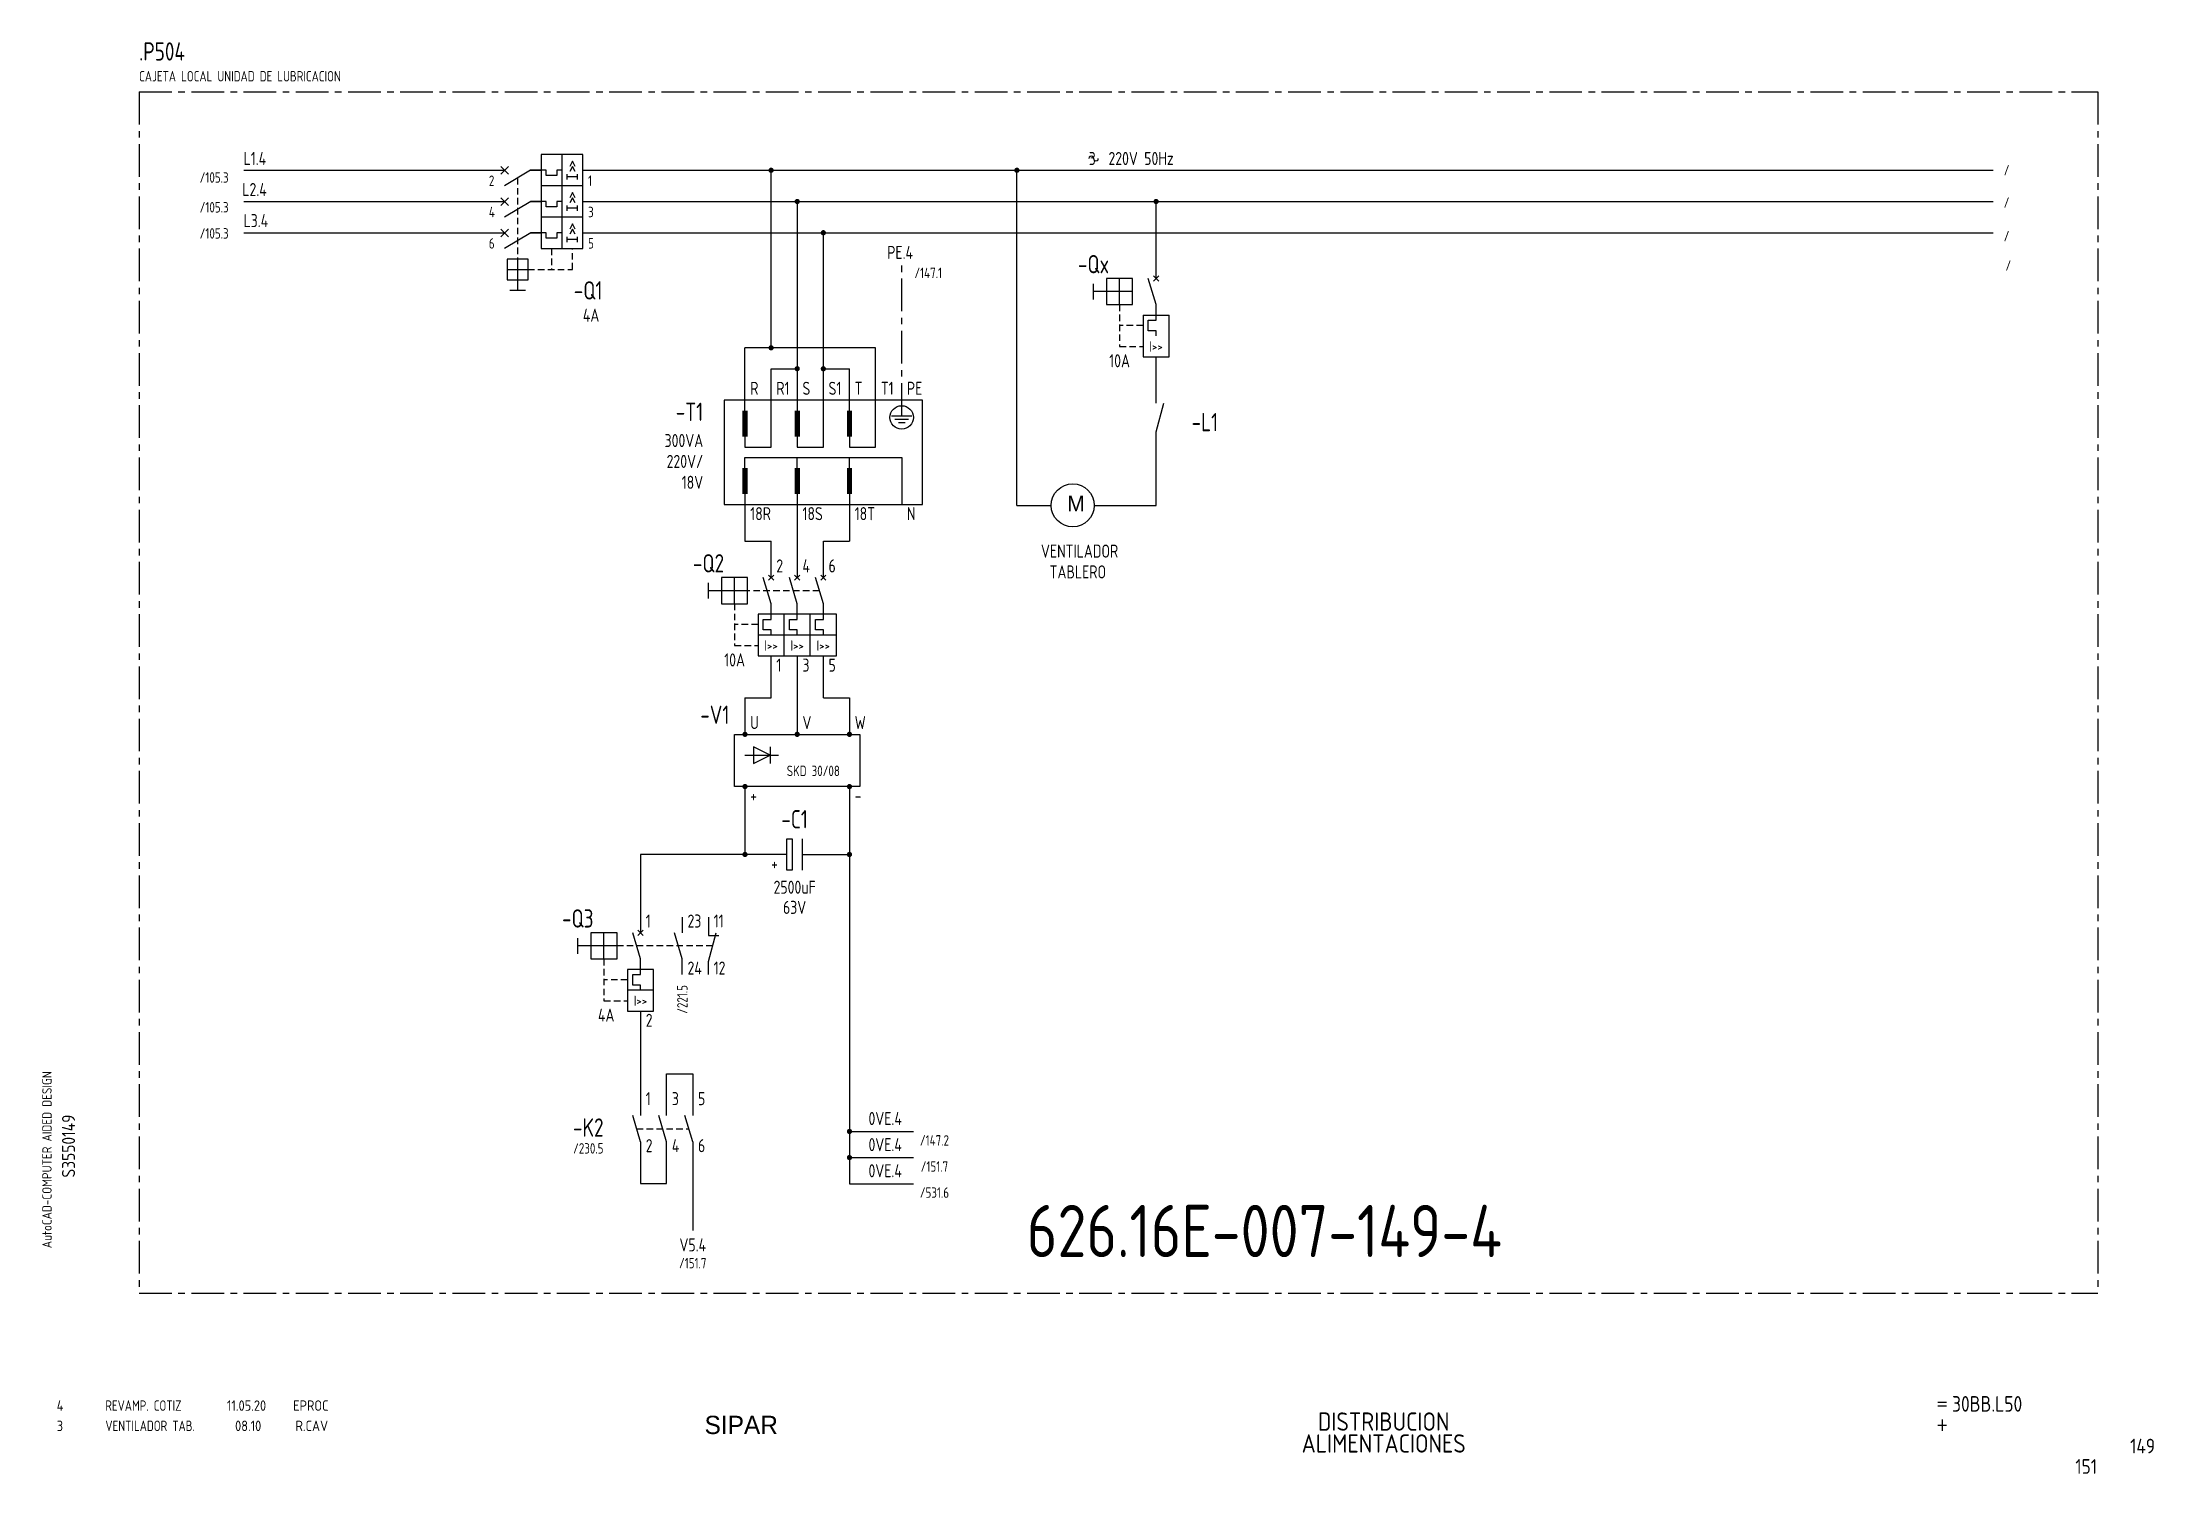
# Model space of a CAD drawing. Extents: x 10 to 414, y 6 to 280.
import ezdxf
from ezdxf.enums import TextEntityAlignment as Align

# ---------------------------------------------------------------- set-up
doc = ezdxf.new("R2010")
doc.units = 0
doc.header["$LTSCALE"] = 5
doc.header["$MEASUREMENT"] = 0
for name, pattern in [('CENTER', [2, 1.25, -0.25, 0.25, -0.25]), ('DASHED', [0.75, 0.5, -0.25]), ('HIDDEN', [0.38, 0.25, -0.13])]:
    doc.linetypes.add(name, pattern=pattern)
doc.layers.get('0').update_dxf_attribs({"linetype": 'CONTINUOUS'})
doc.layers.add('CART', color=7, linetype='CONTINUOUS')
doc.styles.add('DIN', font='DIN.shx', dxfattribs={"width": 0.85})
doc.styles.add('ISO', font='DIN', dxfattribs={"width": 0.8})
doc.styles.add('N', font='ROMANS', dxfattribs={"width": 0.85, "height": 3})
doc.styles.add('SIMPLEX', font='SIMPLEX', dxfattribs={"width": 0.85})
doc.styles.add('X', font='UNIV.SHX', dxfattribs={"height": 3.5})

# ---------------------------------------------------------------- blocks, each defined once
blk = doc.blocks.new('B')
for centre, start, end in [((0.3, 0.275), 356.82017, 183.17983), ((1.2, 0.225), 176.82017, 3.17983)]:
    blk.add_arc(centre, 0.451, start, end)
blk = doc.blocks.new('B5-3')
at = {"linetype": 'Continuous', "const_width": 0.5}
blk.add_lwpolyline([(-0.25, 0, 1), (0.25, 0, 1)], format="xyb", close=True, dxfattribs=at)
blk = doc.blocks.new('CROCE')
at = {"color": 7, "linetype": 'DASHED'}
for p, q in [((-0.73, 0.73), (0.73, -0.73)), ((0.73, 0.73), (-0.73, -0.73))]:
    blk.add_line(p, q, dxfattribs=at)
blk = doc.blocks.new('NOTA')
at = {"color": 5, "linetype": 'Continuous'}
blk.add_line((0, 0), (0, 0), dxfattribs=at)
at = {"color": 3, "style": 'DIN', "width": 0.8}
blk.add_attdef('NOME', text='', height=3.5, dxfattribs=at).set_placement((0, 0), align=Align.MIDDLE)
at = {"color": 7, "style": 'SIMPLEX', "flags": 9}
for tag, p in [('TIPO', (-2.04, -5.14)), ('QUADRO', (-2.04, -7.64))]:
    blk.add_attdef(tag, p, '', height=1, dxfattribs=at)

msp = doc.modelspace()

# ---------------------------------------------------------------- linework, layer by layer
at = {"color": 3, "linetype": 'CENTER'}
for p, q in [((28.22, 270.22), (403.22, 270.22)), ((28.22, 270.22), (28.22, 40.22)), ((403.22, 270.22), (403.22, 40.22)), ((28.22, 40.22), (403.22, 40.22))]:
    msp.add_line(p, q, dxfattribs=at)
for p, q in [((48.29, 255.22), (98.18, 255.22)), ((103.18, 255.22), (98.18, 252.22)), ((106.18, 255.22), (103.18, 255.22)), ((103.18, 255.22), (105.18, 255.22)), ((105.18, 258.22), (105.18, 240.22)), ((113.18, 258.22), (105.18, 258.22)), ((106.18, 254.22), (106.18, 255.22)), ((109.18, 255.22), (108.18, 255.22)), ((108.18, 255.22), (108.18, 254.22)), ((109.18, 258.22), (109.18, 240.22)), ((111.18, 256.97), (110.68, 255.97)), ((111.18, 255.97), (110.68, 254.97)), ((111.68, 255.97), (111.18, 256.97)), ((111.68, 254.97), (111.18, 255.97)), ((113.18, 240.22), (113.18, 258.22)), ((113.18, 255.22), (383.22, 255.22)), ((149.22, 235.22), (149.22, 255.22)), ((196.28, 191.06), (196.28, 255.22)), ((113.18, 252.22), (105.18, 252.22)), ((108.18, 254.22), (106.18, 254.22)), ((110.18, 253.47), (110.18, 254.47)), ((112.18, 253.97), (110.18, 253.97)), ((111.18, 250.97), (110.68, 249.97)), ((111.68, 249.97), (111.18, 250.97)), ((112.18, 253.47), (112.18, 254.47)), ((48.29, 249.24), (98.18, 249.24)), ((103.21, 249.24), (98.18, 246.22)), ((103.18, 249.24), (105.18, 249.24)), ((106.18, 249.22), (103.18, 249.22)), ((106.18, 248.22), (106.18, 249.22)), ((108.18, 248.22), (106.18, 248.22)), ((108.18, 249.22), (108.18, 248.22)), ((109.18, 249.22), (108.18, 249.22)), ((110.18, 247.47), (110.18, 248.47)), ((112.18, 247.97), (110.18, 247.97)), ((111.18, 249.97), (110.68, 248.97)), ((111.68, 248.97), (111.18, 249.97)), ((112.18, 247.47), (112.18, 248.47)), ((113.18, 249.24), (383.22, 249.24)), ((154.22, 249.24), (154.22, 235.22)), ((222.93, 234.49), (222.93, 249.24)), ((48.29, 243.26), (98.18, 243.26)), ((103.24, 243.26), (98.18, 240.22)), ((103.18, 243.26), (105.18, 243.26)), ((106.18, 243.22), (103.18, 243.22)), ((113.18, 246.22), (105.18, 246.22)), ((106.18, 242.22), (106.18, 243.22)), ((109.18, 243.22), (108.18, 243.22)), ((108.18, 243.22), (108.18, 242.22)), ((111.18, 244.97), (110.68, 243.97)), ((111.18, 243.97), (110.68, 242.97)), ((111.68, 243.97), (111.18, 244.97)), ((111.68, 242.97), (111.18, 243.97)), ((113.18, 243.26), (383.22, 243.26)), ((159.22, 235.22), (159.22, 243.26)), ((105.18, 240.22), (113.18, 240.22)), ((108.18, 242.22), (106.18, 242.22)), ((110.18, 241.47), (110.18, 242.47)), ((112.18, 241.97), (110.18, 241.97)), ((112.18, 241.47), (112.18, 242.47)), ((102.68, 238.22), (98.68, 238.22)), ((98.68, 238.22), (98.68, 234.22)), ((98.68, 236.22), (102.68, 236.22)), ((100.68, 238.22), (100.68, 232.22)), ((102.68, 234.22), (102.68, 238.22)), ((149.22, 221.22), (149.22, 238.22)), ((154.22, 238.22), (154.22, 209.22)), ((159.22, 202.22), (159.22, 238.22)), ((218.43, 234.49), (213.43, 234.49)), ((213.43, 234.49), (213.43, 229.49)), ((215.93, 229.49), (215.93, 234.49)), ((218.43, 229.49), (218.43, 234.49)), ((222.93, 229.49), (221.43, 234.49)), ((222.43, 234.99), (223.43, 233.99)), ((222.43, 233.99), (223.43, 234.99)), ((98.68, 234.22), (102.68, 234.22)), ((102.18, 232.22), (99.18, 232.22)), ((210.93, 230.49), (210.93, 233.49)), ((218.43, 231.99), (210.93, 231.99)), ((213.43, 229.49), (218.43, 229.49)), ((220.43, 227.49), (220.43, 219.49)), ((221.43, 226.49), (222.93, 226.49)), ((221.43, 224.49), (221.43, 226.49)), ((222.93, 226.49), (222.93, 229.49)), ((225.43, 219.49), (225.43, 227.49)), ((222.93, 224.49), (221.43, 224.49)), ((222.93, 223.49), (222.93, 224.49)), ((169.22, 221.22), (144.22, 221.22)), ((144.22, 209.22), (144.22, 221.22)), ((169.22, 202.22), (169.22, 221.22)), ((222.93, 210.62), (222.93, 219.49)), ((149.22, 202.22), (149.22, 217.22)), ((149.22, 217.22), (154.22, 217.22)), ((159.22, 217.22), (164.22, 217.22)), ((164.22, 209.22), (164.22, 217.22)), ((172.3, 208.22), (176.14, 208.22)), ((172.94, 207.58), (175.5, 207.58)), ((173.58, 206.94), (174.86, 206.94)), ((144.22, 204.22), (144.22, 202.22)), ((144.22, 202.22), (149.22, 202.22)), ((154.22, 204.22), (154.22, 202.22)), ((154.22, 202.22), (159.22, 202.22)), ((164.22, 204.22), (164.22, 202.22)), ((164.22, 202.22), (169.22, 202.22)), ((222.93, 191.06), (222.93, 202.62)), ((144.22, 200.22), (174.22, 200.22)), ((144.22, 198.22), (144.22, 200.22)), ((154.22, 198.22), (154.22, 200.22)), ((164.22, 198.22), (164.22, 200.22)), ((174.22, 200.22), (174.22, 191.22)), ((144.22, 193.22), (144.22, 191.22)), ((144.22, 191.22), (144.22, 184.22)), ((154.22, 193.22), (154.22, 191.22)), ((154.22, 191.22), (154.22, 177.22)), ((164.22, 193.22), (164.22, 191.22)), ((164.22, 191.22), (164.22, 184.22)), ((144.22, 184.22), (149.22, 184.22)), ((149.22, 177.22), (149.22, 184.22)), ((159.22, 184.22), (164.22, 184.22)), ((159.22, 177.22), (159.22, 184.22)), ((137.22, 173.22), (137.22, 176.22)), ((144.72, 174.72), (137.22, 174.72)), ((144.72, 177.22), (139.72, 177.22)), ((139.72, 177.22), (139.72, 172.22)), ((142.22, 172.22), (142.22, 177.22)), ((144.72, 172.22), (144.72, 177.22)), ((149.22, 172.22), (147.72, 177.22)), ((148.72, 177.72), (149.72, 176.72)), ((148.72, 176.72), (149.72, 177.72)), ((154.22, 172.22), (152.72, 177.22)), ((153.72, 176.72), (154.72, 177.72)), ((153.72, 177.72), (154.72, 176.72)), ((159.22, 172.22), (157.72, 177.22)), ((158.72, 177.72), (159.72, 176.72)), ((158.72, 176.72), (159.72, 177.72)), ((139.72, 172.22), (144.72, 172.22)), ((161.72, 170.22), (146.72, 170.22)), ((146.72, 170.22), (146.72, 162.22)), ((149.22, 169.22), (149.22, 172.22)), ((151.72, 162.22), (151.72, 170.22)), ((154.22, 169.22), (154.22, 172.22)), ((156.72, 162.22), (156.72, 170.22)), ((159.22, 169.22), (159.22, 172.22)), ((161.72, 162.22), (161.72, 170.22)), ((161.72, 166.22), (146.72, 166.22)), ((147.72, 169.22), (149.22, 169.22)), ((147.72, 167.22), (147.72, 169.22)), ((149.22, 167.22), (147.72, 167.22)), ((149.22, 166.22), (149.22, 167.22)), ((152.72, 169.22), (154.22, 169.22)), ((152.72, 167.22), (152.72, 169.22)), ((154.22, 167.22), (152.72, 167.22)), ((154.22, 166.22), (154.22, 167.22)), ((157.72, 167.22), (157.72, 169.22)), ((157.72, 169.22), (159.22, 169.22)), ((159.22, 167.22), (157.72, 167.22)), ((159.22, 166.22), (159.22, 167.22)), ((146.72, 162.22), (161.72, 162.22)), ((149.22, 154.22), (149.22, 162.22)), ((154.22, 162.22), (154.22, 147.22)), ((159.22, 154.22), (159.22, 162.22)), ((144.22, 154.22), (144.22, 147.22)), ((144.22, 154.22), (149.22, 154.22)), ((159.22, 154.22), (164.22, 154.22)), ((164.22, 154.22), (164.22, 147.22)), ((144.22, 143.22), (150.62, 143.22)), ((145.82, 144.82), (145.82, 141.62)), ((149.02, 143.22), (145.82, 144.82)), ((145.82, 141.62), (149.02, 143.22)), ((149.02, 144.82), (149.02, 141.62)), ((144.22, 137.22), (144.22, 124.22)), ((164.22, 137.22), (164.22, 61.19)), ((152.22, 124.22), (152.22, 127.22)), ((152.22, 127.22), (153.22, 127.22)), ((153.22, 127.22), (153.22, 121.22)), ((155.22, 121.22), (155.22, 127.22)), ((152.22, 124.22), (124.22, 124.22)), ((124.22, 124.22), (124.22, 109.22)), ((152.22, 121.22), (152.22, 124.22)), ((155.22, 124.22), (164.22, 124.22)), ((153.22, 121.22), (152.22, 121.22)), ((114.72, 109.22), (114.72, 104.22)), ((119.72, 109.22), (114.72, 109.22)), ((117.22, 104.22), (117.22, 109.22)), ((119.72, 104.22), (119.72, 109.22)), ((124.22, 104.22), (122.72, 109.22)), ((123.72, 109.72), (124.72, 108.72)), ((123.72, 108.72), (124.72, 109.72)), ((132.22, 104.22), (130.72, 109.22)), ((132.22, 112.22), (132.22, 109.22)), ((137.22, 112.22), (137.22, 108.72)), ((137.22, 103.72), (138.72, 109.22)), ((112.22, 105.22), (112.22, 108.22)), ((119.72, 106.72), (112.22, 106.72)), ((137.22, 108.72), (139.22, 108.72)), ((114.72, 104.22), (119.72, 104.22)), ((121.72, 102.22), (121.72, 94.22)), ((126.72, 102.22), (121.72, 102.22)), ((122.72, 101.22), (124.22, 101.22)), ((122.72, 99.22), (122.72, 101.22)), ((124.22, 101.22), (124.22, 104.22)), ((126.72, 94.22), (126.72, 102.22)), ((132.22, 101.22), (132.22, 104.22)), ((137.22, 101.22), (137.22, 103.72)), ((126.72, 98.22), (121.72, 98.22)), ((124.22, 99.22), (122.72, 99.22)), ((124.22, 98.22), (124.22, 99.22)), ((121.72, 94.22), (126.72, 94.22)), ((124.22, 94.22), (124.22, 74.22)), ((129.22, 74.22), (129.22, 82.22)), ((129.22, 82.22), (134.22, 82.22)), ((134.22, 82.22), (134.22, 74.22)), ((124.22, 69.22), (122.72, 74.22)), ((129.22, 69.22), (127.72, 74.22)), ((134.22, 69.22), (132.72, 74.22)), ((124.22, 69.22), (124.22, 61.22)), ((129.22, 61.22), (129.22, 69.22)), ((134.22, 69.22), (134.22, 52.22)), ((124.22, 61.22), (129.22, 61.22))]:
    msp.add_line(p, q)
at = {"linetype": 'HIDDEN'}
for p, q in [((100.68, 253.72), (100.68, 238.22)), ((107.18, 240.22), (107.18, 236.22)), ((111.18, 236.22), (111.18, 240.22)), ((102.68, 236.22), (111.18, 236.22)), ((215.93, 229.49), (215.93, 221.49)), ((220.43, 225.49), (215.93, 225.49)), ((215.93, 221.49), (220.43, 221.49)), ((158.47, 174.72), (144.72, 174.72)), ((142.22, 172.22), (142.22, 164.22)), ((146.72, 168.22), (142.22, 168.22)), ((142.22, 164.22), (146.72, 164.22)), ((138.04, 106.72), (119.72, 106.72)), ((117.22, 104.22), (117.22, 96.22)), ((121.72, 100.22), (117.22, 100.22)), ((117.22, 96.22), (121.72, 96.22)), ((123.47, 71.72), (133.47, 71.72))]:
    msp.add_line(p, q, dxfattribs=at)
at = {"linetype": 'CENTER'}
msp.add_line((174.22, 208.22), (174.22, 237.15), dxfattribs=at)
at = {"linetype": 'Continuous'}
for p, q in [((220.43, 227.49), (225.43, 227.49)), ((220.43, 219.49), (225.43, 219.49)), ((196.28, 191.06), (202.84, 191.06)), ((211.09, 191.06), (222.93, 191.06)), ((164.22, 71.19), (176.48, 71.19)), ((164.22, 66.19), (176.48, 66.19)), ((164.22, 61.19), (176.48, 61.19))]:
    msp.add_line(p, q, dxfattribs=at)
at = {"color": 3}
for p, q in [((178.22, 211.22), (140.22, 211.22)), ((140.22, 211.22), (140.22, 191.22)), ((178.22, 191.22), (178.22, 211.22)), ((222.93, 205.12), (224.43, 210.62)), ((222.93, 202.62), (222.93, 205.12)), ((140.22, 191.22), (178.22, 191.22)), ((142.22, 147.22), (166.22, 147.22)), ((142.22, 137.22), (142.22, 147.22)), ((166.22, 147.22), (166.22, 137.22)), ((166.22, 137.22), (142.22, 137.22))]:
    msp.add_line(p, q, dxfattribs=at)
at = {"linetype": 'Continuous', "const_width": 0.5}
for points in [[(148.97, 255.22, 1), (149.47, 255.22, 1)], [(196.03, 255.22, 1), (196.53, 255.22, 1)], [(222.68, 249.24, 1), (223.18, 249.24, 1)], [(158.97, 243.26, 1), (159.47, 243.26, 1)], [(148.97, 221.22, 1), (149.47, 221.22, 1)], [(153.97, 217.22, 1), (154.47, 217.22, 1)], [(158.97, 217.22, 1), (159.47, 217.22, 1)], [(143.97, 124.22, 1), (144.47, 124.22, 1)], [(163.97, 124.22, 1), (164.47, 124.22, 1)], [(163.97, 71.19, 1), (164.47, 71.19, 1)], [(163.97, 66.19, 1), (164.47, 66.19, 1)]]:
    msp.add_lwpolyline(points, format="xyb", close=True, dxfattribs=at)
at = {"const_width": 0.5}
msp.add_lwpolyline([(153.97, 249.24, 1), (154.47, 249.24, 1)], format="xyb", close=True, dxfattribs=at)
at = {"const_width": 1}
for points in [[(144.22, 209.22), (144.22, 204.22)], [(154.22, 209.22), (154.22, 204.22)], [(164.22, 209.22), (164.22, 204.22)], [(144.22, 198.22), (144.22, 193.22)], [(154.22, 198.22), (154.22, 193.22)], [(164.22, 198.22), (164.22, 193.22)]]:
    msp.add_lwpolyline(points, dxfattribs=at)
msp.add_circle((174.22, 207.9), 2.24)
at = {"linetype": 'Continuous'}
msp.add_circle((206.97, 191.06), 4.12, dxfattribs=at)

# ---------------------------------------------------------------- block references
for p in [(98.18, 255.22), (98.18, 249.22), (98.18, 243.22)]:
    msp.add_blockref('CROCE', p, dxfattribs=at)
for name, p in [('B', (210.22, 257.22)), ('B5-3', (144.22, 147.22)), ('B5-3', (154.22, 147.22)), ('B5-3', (164.22, 147.22)), ('B5-3', (144.22, 137.22)), ('B5-3', (164.22, 137.22))]:
    msp.add_blockref(name, p)
msp.add_blockref('NOTA', (114.18, 232.22)).add_auto_attribs({'NOME': '-Q1'})

# ---------------------------------------------------------------- texts
at = {"color": 3, "style": 'DIN'}
for s, height, width, p in [('.P504', 3.5, 0.8, (28.22, 276.22)), ('4', 2, 0.9, (12.44, 17.7)), ('REVAMP. COTIZ', 2, 0.8, (21.75, 17.7)), ('11.05.20', 2, 0.9, (45.03, 17.7)), ('EPROC', 2, 0.9, (57.71, 17.7)), ('3', 2, 0.9, (12.45, 13.82)), ('VENTILADOR TAB.', 2, 0.8, (21.76, 13.82)), ('08.10', 2, 0.9, (46.59, 13.82)), ('R.CAV', 2, 0.9, (58.16, 13.82))]:
    msp.add_text(s, height=height, dxfattribs=dict(at, width=width)).set_placement(p)
at = {"width": 0.8}
for s, height, style, p in [('CAJETA LOCAL UNIDAD DE LUBRICACION', 2, 'DIN', (28.22, 272.22)), ('L1.4', 2.5, 'DIN', (48.22, 256.22)), ('/', 2, 'DIN', (385.22, 254.22)), ('L2.4', 2.5, 'DIN', (47.98, 250.28)), ('2', 2, 'ISO', (95.18, 252.22)), ('1', 2, 'ISO', (114.18, 252.22)), ('L3.4', 2.5, 'DIN', (48.22, 244.33)), ('4', 2, 'ISO', (95.18, 246.22)), ('3', 2, 'ISO', (114.18, 246.22)), ('/', 2, 'DIN', (385.22, 248.05)), ('/', 2, 'DIN', (385.22, 241.61)), ('6', 2, 'ISO', (95.18, 240.22)), ('5', 2, 'ISO', (114.18, 240.22)), ('PE.4', 2.5, 'DIN', (171.45, 238.24)), ('/', 2, 'DIN', (385.54, 235.96)), ('4A', 2.5, 'ISO', (113.18, 226.22)), ('R', 2.5, 'DIN', (145.22, 212.22)), ('R1', 2.5, 'DIN', (150.22, 212.22)), ('S', 2.5, 'DIN', (155.22, 212.22)), ('S1', 2.5, 'DIN', (160.22, 212.22)), ('T', 2.5, 'DIN', (165.22, 212.22)), ('T1', 2.5, 'DIN', (170.22, 212.22)), ('PE', 2.5, 'DIN', (175.22, 212.22)), ('18R', 2.5, 'DIN', (145.22, 188.22)), ('18S', 2.5, 'DIN', (155.22, 188.22)), ('18T', 2.5, 'DIN', (165.22, 188.22)), ('N', 2.5, 'DIN', (175.22, 188.22)), ('2', 2.5, 'DIN', (150.22, 178.22)), ('4', 2.5, 'DIN', (155.22, 178.22)), ('6', 2.5, 'DIN', (160.22, 178.22)), ('1', 2.5, 'DIN', (150.22, 159.22)), ('3', 2.5, 'DIN', (155.22, 159.22)), ('5', 2.5, 'DIN', (160.22, 159.22)), ('U', 2.5, 'DIN', (145.22, 148.22)), ('V', 2.5, 'DIN', (155.22, 148.22)), ('W', 2.5, 'DIN', (165.22, 148.22)), ('SKD 30/08', 2, 'DIN', (152.22, 139.22)), ('+', 2.5, 'DIN', (145.22, 134.22)), ('-', 2.5, 'DIN', (165.22, 134.22)), ('+', 2.5, 'DIN', (149.22, 121.22)), ('1', 2.5, 'DIN', (125.22, 110.22)), ('23', 2.5, 'DIN', (133.22, 110.22)), ('11', 2.5, 'DIN', (138.22, 110.22)), ('24', 2.5, 'DIN', (133.22, 101.22)), ('12', 2.5, 'DIN', (138.22, 101.22)), ('2', 2.5, 'DIN', (125.22, 91.22)), ('1', 2.5, 'DIN', (125.22, 76.22)), ('3', 2.5, 'DIN', (130.22, 76.22)), ('5', 2.5, 'DIN', (135.22, 76.22)), ('2', 2.5, 'DIN', (125.22, 67.22)), ('4', 2.5, 'DIN', (130.22, 67.22)), ('6', 2.5, 'DIN', (135.22, 67.22))]:
    msp.add_text(s, height=height, dxfattribs=dict(at, style=style)).set_placement(p)
at = {"style": 'DIN', "width": 0.8}
for s, height, p in [('/105.3', 2, (42.58, 252.84)), ('3  220V 50Hz', 2.5, (218.17, 256.22)), ('/105.3', 2, (42.58, 247.13)), ('/105.3', 2, (42.58, 242.13)), ('/147.1', 2, (179.3, 234.57)), ('I>>', 2, (222.93, 220.49)), ('I>>', 2, (149.22, 163.22)), ('I>>', 2, (154.22, 163.22)), ('I>>', 2, (159.22, 163.22)), ('2500uF', 2.5, (153.72, 116.7)), ('63V', 2.5, (153.72, 112.84)), ('I>>', 2, (124.22, 95.22)), ('0VE.4', 2.5, (171.06, 72.41)), ('/230.5', 2, (114.22, 66.95)), ('0VE.4', 2.5, (171.06, 67.41)), ('/147.2', 2, (180.49, 68.48)), ('0VE.4', 2.5, (171.06, 62.41)), ('/151.7', 2, (180.49, 63.48)), ('/531.6', 2, (180.49, 58.48)), ('V5.4', 2.5, (134.22, 48.22)), ('/151.7', 2, (134.22, 44.98))]:
    msp.add_text(s, height=height, dxfattribs=at).set_placement(p, align=Align.CENTER)
at = {"color": 3, "style": 'DIN', "width": 0.8}
for s, p in [('-Qx', (213.93, 235.49)), ('-T1', (136.22, 207.22)), ('-L1', (234.8, 205.25)), ('-Q2', (140.22, 178.22)), ('-V1', (141.22, 149.22)), ('-Q3', (115.22, 110.22))]:
    msp.add_text(s, height=3.5, dxfattribs=at).set_placement(p, align=Align.RIGHT)
at = {"style": 'DIN', "width": 0.8}
for s, p in [('10A', (217.93, 217.49)), ('300VA', (136.22, 202.22)), ('220V/', (136.22, 198.22)), ('18V', (136.22, 194.22)), ('VENTILADOR', (215.68, 181.05)), ('TABLERO', (213.35, 177.07)), ('10A', (144.22, 160.22)), ('4A', (119.22, 92.22))]:
    msp.add_text(s, height=2.5, dxfattribs=at).set_placement(p, align=Align.RIGHT)
at = {"color": 3, "style": 'DIN', "width": 0.8}
for s, p in [('-C1', (153.72, 129.22)), ('-K2', (114.22, 70.19))]:
    msp.add_text(s, height=3.5, dxfattribs=at).set_placement(p, align=Align.CENTER)
at = {"style": 'DIN', "width": 0.8}
msp.add_text('/221.5', height=2, rotation=90, dxfattribs=at).set_placement((133.22, 99.22), align=Align.RIGHT)
at = {"linetype": 'Continuous', "insert": (205.92, 192.89), "char_height": 3, "width": 6.1051, "attachment_point": 1}
msp.add_mtext('M', dxfattribs=at)
at = {"color": 2, "insert": (198.17, 57.13), "char_height": 10, "width": 111.0411, "attachment_point": 1, "style": 'DIN'}
msp.add_mtext('626.16E-007-149-4', dxfattribs=at)
at = {"layer": 'CART', "color": 1, "style": 'DIN', "width": 0.9}
msp.add_text('AutoCAD-COMPUTER AIDED DESIGN', height=1.8, rotation=90, dxfattribs=at).set_placement((11.47, 48.84))
at = {"layer": 'CART', "color": 3, "style": 'N', "width": 0.85}
for s, p in [('=', (372.24, 17.91)), ('+', (372.24, 13.87))]:
    msp.add_text(s, height=2.5, dxfattribs=at).set_placement(p)
at = {"layer": 'CART', "color": 3, "style": 'DIN', "width": 0.9, "flags": 1}
msp.add_attdef('S3550149', text='', height=2.5, rotation=90, dxfattribs=at).set_placement((15.95, 68.38), align=Align.CENTER)
at = {"layer": 'CART', "color": 3, "style": 'DIN', "width": 0.85}
msp.add_attdef('30BB.L50', text='', height=3, dxfattribs=at).set_placement((375.33, 16.63), align=Align.BOTTOM_LEFT)
at = {"layer": 'CART', "color": 6, "style": 'X', "flags": 1}
msp.add_attdef('SIPAR', text='', height=3.5, dxfattribs=at).set_placement((143.5, 15), align=Align.MIDDLE)
at = {"layer": 'CART', "color": 2, "style": 'DIN', "width": 0.9, "flags": 1}
for tag, p in [('DISTRIBUCION', (266.5, 15.65)), ('ALIMENTACIONES', (266.5, 11.45))]:
    msp.add_attdef(tag, text='', height=3.5, dxfattribs=at).set_placement(p, align=Align.MIDDLE)
msp.add_attdef('149', text='', height=2.8, dxfattribs=at).set_placement((414.2, 9.56), align=Align.RIGHT)
at = {"layer": 'CART', "color": 7, "style": 'DIN', "width": 0.9, "flags": 1}
msp.add_attdef('151', (398.93, 5.65), '', height=2.8, dxfattribs=at)

doc.saveas('drawing.dxf')
